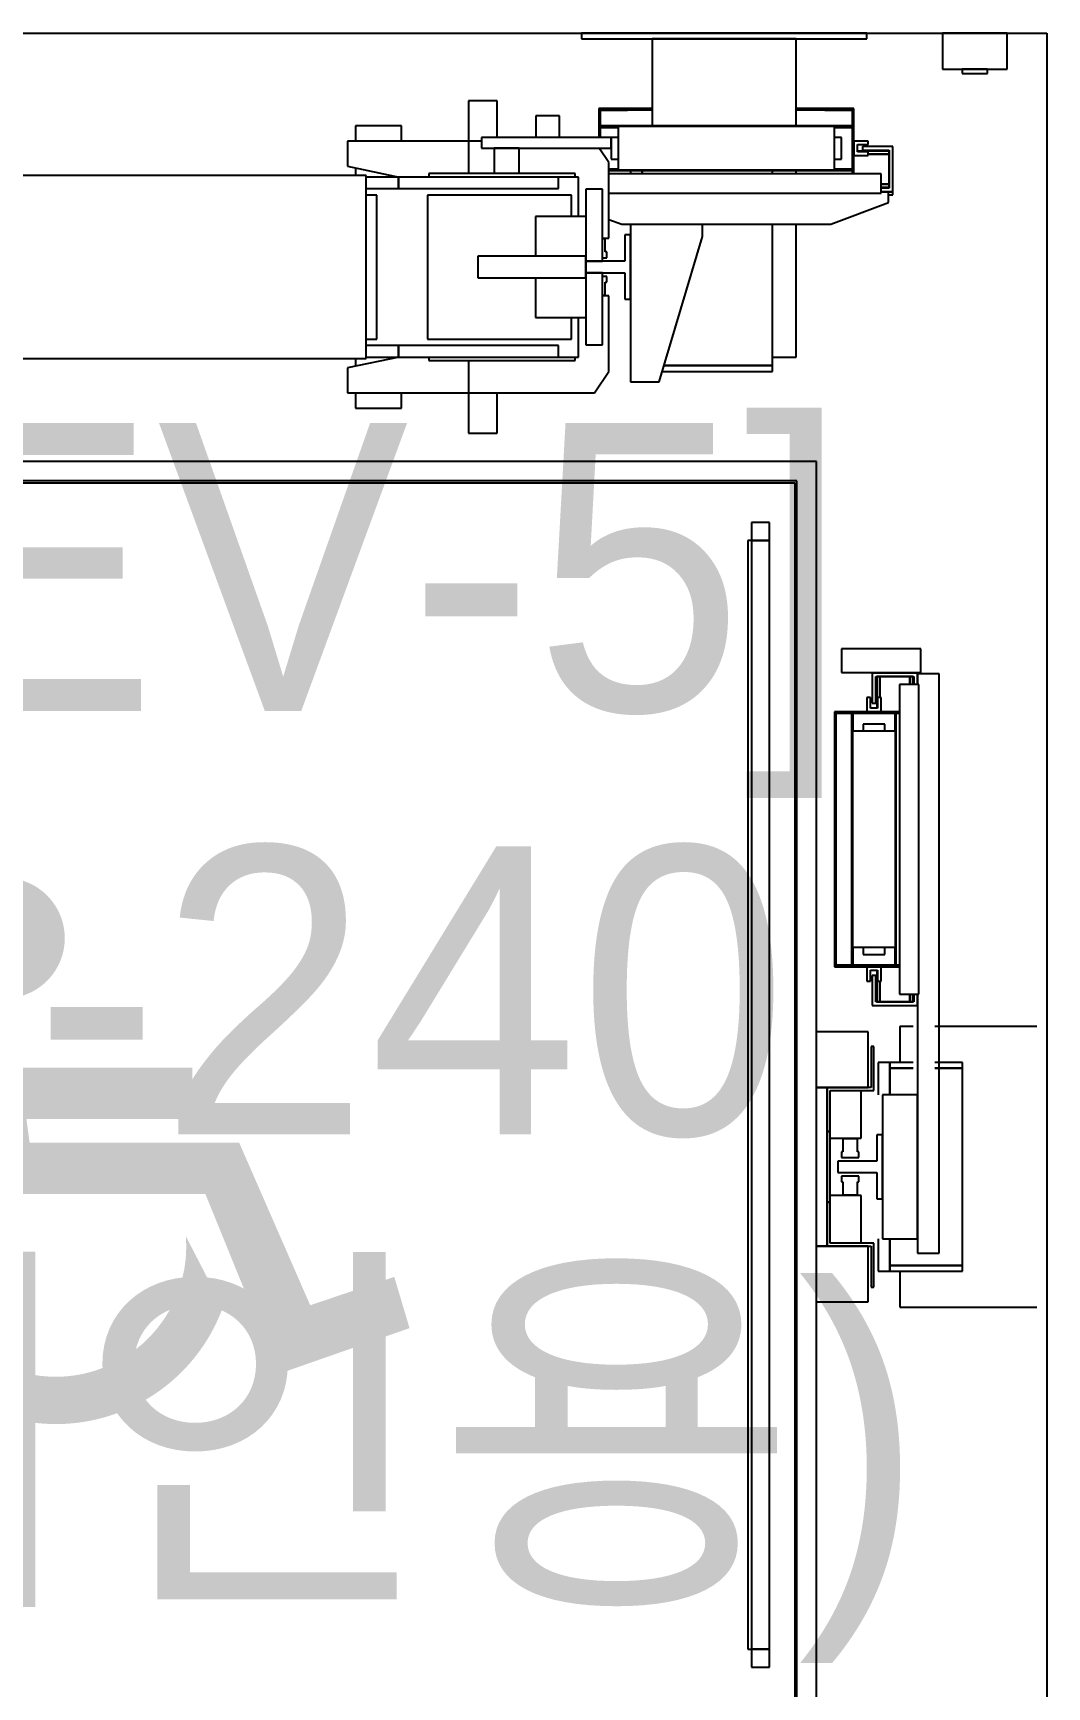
# Model space of a CAD drawing. Header units: millimetres. Extents: x 10479 to 135323, y 879012 to 965592.
# Drawn here: x 58274 to 59682, y 927004 to 929302 of the extents above; entities that cross this region are included whole.
import ezdxf
from ezdxf.enums import TextEntityAlignment as Align

# ---------------------------------------------------------------- set-up
doc = ezdxf.new("R2010")
doc.units = ezdxf.units.MM
doc.layers.add('$CHAR', color=3, linetype='Continuous')
doc.styles.add('돋움', font='')
doc.styles.get('돋움').set_extended_font_data('Dotum')

# ---------------------------------------------------------------- blocks, each defined once
blk = doc.blocks.new('14F')
h = blk.add_hatch(color=8)
edge = h.paths.add_edge_path()
edge.add_line((-141847.3077666683, 754866.0960256415), (-141789.54904321, 754529.1386317206))
edge.add_line((-141789.5490432119, 754529.1386317206), (-141486.4354916194, 754529.1386317206))
edge.add_line((-141486.4354916194, 754529.1386317206), (-141384.8923756459, 754279.284166811))
edge.add_line((-141384.8923756441, 754279.2841668106), (-141203.0241665447, 754342.8834469751))
edge.add_line((-141203.0241665447, 754342.8834469751), (-141224.2421893941, 754414.0541700013))
edge.add_line((-141224.2421893941, 754414.0541700018), (-141340.9409243406, 754374.6831920417))
edge.add_line((-141340.9409243388, 754374.6831920412), (-141439.4528383741, 754600.3093547458))
edge.add_line((-141439.4528383741, 754600.3093547462), (-141730.4417775737, 754600.3093547462))
edge.add_line((-141730.4417775737, 754600.3093547462), (-141734.9885804818, 754633.6232834011))
edge.add_line((-141734.9885804818, 754633.6232834007), (-141504.622117169, 754633.6232834007))
edge.add_line((-141504.622117169, 754633.6232834007), (-141504.622117169, 754704.7940064268))
edge.add_line((-141504.622117169, 754704.7940064273), (-141745.5975919047, 754704.7940064273))
edge.add_line((-141745.5975919047, 754704.7940064273), (-141757.8086372854, 754801.1300811796))
edge.add_arc((-141765.5270218176, 754884.6283724611), 83.85426707611802, 275.2812781088442, 552.7681625758604)
edge = h.paths.add_edge_path()
edge.add_arc((-141694.068135753, 754456.4536201223), 181.099100873904, 133.6886060518298, 364.4076681723134)
edge.add_line((-141513.5046398861, 754470.3715329492), (-141462.3733641186, 754371.2408082434))
edge.add_arc((-141694.068135753, 754456.4536201213), 246.8677591568735, 125.61814148069601, 339.80746357365337, ccw=False)
edge.add_line((-141837.8390780797, 754657.1364710429), (-141819.1602800039, 754587.4071988594))
at = {"color": 8}
for p, q in [((-148418.1224301129, 756141.9480179115), (-140318.122430112, 756141.9480179264)), ((-140568.2255978582, 756141.9480178994), (-140964.2255978582, 756141.9480178994)), ((-140964.2255978582, 756141.9480178994), (-140964.2255978582, 756133.9480178994)), ((-140964.2255978582, 756133.9480178994), (-140568.2255978582, 756133.9480178994)), ((-140666.2255978582, 756133.9480178994), (-140866.2255978582, 756133.9480178994)), ((-140866.2255978582, 756133.9480178994), (-140866.2255978582, 756012.9480178994)), ((-140666.2255978582, 756012.9480178994), (-140666.2255978582, 756133.9480178994)), ((-140568.2255978582, 756133.9480178994), (-140568.2255978582, 756141.9480178994)), ((-140463.2255978582, 756141.9480178994), (-140463.2255978582, 756091.9480178994)), ((-140373.2255978582, 756141.9480178994), (-140463.2255978582, 756141.9480178994)), ((-140373.2255978582, 756091.9480178994), (-140373.2255978582, 756141.9480178994)), ((-140318.122430112, 756141.9480179264), (-140318.1224301083, 753491.9480178817)), ((-140463.2255978582, 756091.9480178994), (-140373.2255978582, 756091.9480178994)), ((-140435.7255978582, 756091.9480178994), (-140435.7255978582, 756085.9480178994)), ((-140400.7255978582, 756091.9480178994), (-140435.7255978582, 756091.9480178994)), ((-140435.7255978582, 756085.9480178994), (-140400.7255978582, 756085.9480178994)), ((-140400.7255978582, 756085.9480178994), (-140400.7255978582, 756091.9480178994)), ((-141121.2255978582, 756047.9480178994), (-141121.2255978582, 755991.9480178994)), ((-141081.2255978582, 756047.9480178994), (-141121.2255978582, 756047.9480178994)), ((-141081.2255978582, 755996.9480178994), (-141081.2255978582, 756047.9480178994)), ((-140994.7255978582, 756026.9480178994), (-141027.7255978582, 756026.9480178994)), ((-141027.7255978582, 756026.9480178994), (-141027.7255978582, 755996.9480178994)), ((-140994.7255978582, 755996.9480178994), (-140994.7255978582, 756026.9480178994)), ((-140900.2255978582, 756036.9480178994), (-140940.2255978582, 756036.9480178994)), ((-140940.2255978582, 756036.9480178994), (-140940.2255978582, 755996.9480178994)), ((-140938.2255978582, 756034.9480178994), (-140900.2255978582, 756034.9480178994)), ((-140938.2255978582, 755996.9480178994), (-140938.2255978582, 756034.9480178994)), ((-140866.2255978582, 756034.9480178994), (-140938.2255978582, 756034.9480178994)), ((-140938.2255978582, 756034.9480178994), (-140938.2255978582, 756012.9480178994)), ((-140900.2255978582, 756034.9480178994), (-140900.2255978582, 756036.9480178994)), ((-140866.2255978582, 756036.9480178994), (-140900.2255978582, 756036.9480178994)), ((-140900.2255978582, 756036.9480178994), (-140900.2255978582, 756034.9480178994)), ((-140626.2255978582, 756036.9480178994), (-140666.2255978582, 756036.9480178994)), ((-140588.2255978582, 756034.9480178994), (-140666.2255978582, 756034.9480178994)), ((-140586.2255978582, 756036.9480178994), (-140626.2255978582, 756036.9480178994)), ((-140626.2255978582, 756036.9480178994), (-140626.2255978582, 756034.9480178994)), ((-140626.2255978582, 756034.9480178994), (-140626.2255978582, 756036.9480178994)), ((-140626.2255978582, 756034.9480178994), (-140588.2255978582, 756034.9480178994)), ((-140588.2255978582, 756034.9480178994), (-140588.2255978582, 755946.4480178994)), ((-140588.2255978582, 756012.9480178994), (-140588.2255978582, 756034.9480178994)), ((-140586.2255978582, 755946.4480178994), (-140586.2255978582, 756036.9480178994)), ((-141275.7897428989, 756012.9480178994), (-141278.2255978582, 756012.9480178994)), ((-141278.2255978582, 756012.9480178994), (-141278.2255978582, 755991.9480178994)), ((-141268.8530148563, 756012.9480178994), (-141275.7897428989, 756012.9480178994)), ((-141258.471467694, 756012.9480178994), (-141268.8530148563, 756012.9480178994)), ((-141246.2255978582, 756012.9480178994), (-141258.471467694, 756012.9480178994)), ((-141233.9797280233, 756012.9480178994), (-141246.2255978582, 756012.9480178994)), ((-141223.598180861, 756012.9480178994), (-141233.9797280233, 756012.9480178994)), ((-141216.6614528184, 756012.9480178994), (-141223.598180861, 756012.9480178994)), ((-141214.2255978582, 756012.9480178994), (-141216.6614528184, 756012.9480178994)), ((-141214.2255978582, 755991.9480178994), (-141214.2255978582, 756012.9480178994)), ((-140923.2255978582, 755996.9480178994), (-141103.2255978582, 755996.9480178994)), ((-141103.2255978582, 755996.9480178994), (-141103.2255978582, 755981.9480178994)), ((-140938.2255978582, 756012.9480178994), (-140938.2255978582, 756010.9480178994)), ((-140588.2255978582, 756012.9480178994), (-140938.2255978582, 756012.9480178994)), ((-140938.2255978582, 756010.9480178994), (-140913.2255978582, 756010.9480178994)), ((-140938.2255978582, 756010.9480178994), (-140938.2255978582, 755996.9480178994)), ((-140923.2255978582, 755981.9480178994), (-140923.2255978582, 755996.9480178994)), ((-140913.2255978582, 755996.9480178994), (-140923.2255978582, 755996.9480178994)), ((-140923.2255978582, 755996.9480178994), (-140923.2255978582, 755966.9480178994)), ((-140913.2255978582, 756011.9480178994), (-140913.2255978582, 755951.9480178994)), ((-140613.2255978582, 756011.9480178994), (-140913.2255978582, 756011.9480178994)), ((-140613.2255978582, 755951.9480178994), (-140613.2255978582, 756011.9480178994)), ((-140613.2255978582, 756010.9480178994), (-140588.2255978582, 756010.9480178994)), ((-140603.2255978582, 755996.9480178994), (-140613.2255978582, 755996.9480178994)), ((-140603.2255978582, 755966.9480178994), (-140603.2255978582, 755996.9480178994)), ((-140588.2255978582, 756010.9480178994), (-140588.2255978582, 756012.9480178994)), ((-140588.2255978582, 755952.9480178994), (-140588.2255978582, 756010.9480178994)), ((-141121.2255978582, 755991.9480178994), (-141289.2255978582, 755991.9480178994)), ((-141289.2255978582, 755991.9480178994), (-141289.2255978582, 755956.9480178994)), ((-141121.2255978582, 755991.9480178994), (-141121.2255978582, 755946.9480178994)), ((-141103.2255978582, 755991.9480178994), (-141121.2255978582, 755991.9480178994)), ((-141103.2255978582, 755981.9480178994), (-140923.2255978582, 755981.9480178994)), ((-141084.3934896772, 755981.9480178994), (-141085.7255978582, 755981.9480178994)), ((-141085.7255978582, 755981.9480178994), (-141085.7255978582, 755946.9480178994)), ((-141080.5999665295, 755981.9480178994), (-141084.3934896772, 755981.9480178994)), ((-141074.9225579246, 755981.9480178994), (-141080.5999665295, 755981.9480178994)), ((-141068.2255978582, 755981.9480178994), (-141074.9225579246, 755981.9480178994)), ((-141061.5286377918, 755981.9480178994), (-141068.2255978582, 755981.9480178994)), ((-141055.8512291878, 755981.9480178994), (-141061.5286377918, 755981.9480178994)), ((-141052.0577060392, 755981.9480178994), (-141055.8512291878, 755981.9480178994)), ((-141050.7255978582, 755981.9480178994), (-141052.0577060392, 755981.9480178994)), ((-141050.7255978582, 755946.9480178994), (-141050.7255978582, 755981.9480178994)), ((-140926.2255978582, 755961.9480178994), (-140939.5589311922, 755981.9480178994)), ((-140938.2255978582, 755979.9480178994), (-140938.2255978582, 755981.9480178994)), ((-140938.2255978582, 755981.9480178994), (-140938.2255978582, 755979.9480178994)), ((-140586.2255978582, 755991.9480178994), (-140586.2255978582, 755971.9480178994)), ((-140566.2255978582, 755991.9480178994), (-140586.2255978582, 755991.9480178994)), ((-140586.2255978582, 755971.9480178994), (-140566.2255978582, 755971.9480178994)), ((-140581.2255978582, 755976.9480178994), (-140581.2255978582, 755986.9480178994)), ((-140581.2255978582, 755986.9480178994), (-140566.2255978582, 755986.9480178994)), ((-140537.2255978582, 755977.9480178994), (-140581.2255978582, 755977.9480178994)), ((-140566.2255978582, 755976.9480178994), (-140581.2255978582, 755976.9480178994)), ((-140532.2255978582, 755984.4480178994), (-140574.2255978582, 755984.4480178994)), ((-140574.2255978582, 755984.4480178994), (-140574.2255978582, 755979.4480178994)), ((-140574.2255978582, 755979.4480178994), (-140537.2255978582, 755979.4480178994)), ((-140566.2255978582, 755986.9480178994), (-140566.2255978582, 755991.9480178994)), ((-140566.2255978582, 755971.9480178994), (-140566.2255978582, 755976.9480178994)), ((-140566.2255978582, 755973.9480178994), (-140537.2255978582, 755973.9480178994)), ((-140537.2255978582, 755973.9480178994), (-140566.2255978582, 755973.9480178994)), ((-140537.2255978582, 755979.4480178994), (-140537.2255978582, 755926.4480178994)), ((-140537.2255978582, 755973.9480178994), (-140537.2255978582, 755977.9480178994)), ((-140537.2255978582, 755931.9480178994), (-140537.2255978582, 755973.9480178994)), ((-140532.2255978582, 755921.4480178994), (-140532.2255978582, 755984.4480178994)), ((-141289.2255978582, 755956.9480178994), (-141217.2255978582, 755941.9480178994)), ((-141278.2255978582, 755954.6563512324), (-141278.2255978582, 755943.9480178994)), ((-141176.2255978582, 755946.9480178994), (-141176.2255978582, 755941.9480178994)), ((-140973.2255978582, 755946.9480178994), (-141176.2255978582, 755946.9480178994)), ((-140973.2255978582, 755941.9480178994), (-140973.2255978582, 755946.9480178994)), ((-140926.2255978582, 755856.9480178994), (-140926.2255978582, 755961.9480178994)), ((-140913.2255978582, 755952.9480178994), (-140926.2255978582, 755952.9480178994)), ((-140926.2255978582, 755950.9480178994), (-140588.2255978582, 755950.9480178994)), ((-140548.2255978582, 755946.4480178994), (-140926.2255978582, 755946.4480178994)), ((-140923.2255978582, 755966.9480178994), (-140913.2255978582, 755966.9480178994)), ((-140913.2255978582, 755951.9480178994), (-140613.2255978582, 755951.9480178994)), ((-140896.2255978582, 755950.9480178994), (-140896.2255978582, 755946.4480178994)), ((-140880.2255978582, 755950.9480178994), (-140880.2255978582, 755946.4480178994)), ((-140880.2255978582, 755946.4480178994), (-140880.2255978582, 755950.9480178994)), ((-140699.2255978582, 755946.4480178994), (-140699.2255978582, 755950.9480178994)), ((-140666.2255978582, 755946.4480178994), (-140666.2255978582, 755950.9480178994)), ((-140613.2255978582, 755966.9480178994), (-140603.2255978582, 755966.9480178994)), ((-140588.2255978582, 755952.9480178994), (-140613.2255978582, 755952.9480178994)), ((-140588.2255978582, 755950.9480178994), (-140588.2255978582, 755952.9480178994)), ((-140588.2255978582, 755946.4480178994), (-140588.2255978582, 755950.9480178994)), ((-140548.2255978582, 755919.4480178994), (-140548.2255978582, 755946.4480178994)), ((-141263.2255978582, 755943.9480178994), (-141873.2255978582, 755943.9480178994)), ((-141263.2255978582, 755689.9480178994), (-141263.2255978582, 755943.9480178994)), ((-141218.2255978582, 755941.9480178994), (-141263.2255978582, 755941.9480178994)), ((-141263.2255978582, 755925.9480178994), (-141218.2255978582, 755925.9480178994)), ((-141218.2255978582, 755941.9480178994), (-141218.2255978582, 755925.9480178994)), ((-140996.2255978582, 755941.9480178994), (-141218.2255978582, 755941.9480178994)), ((-141218.2255978582, 755925.9480178994), (-141218.2255978582, 755941.9480178994)), ((-141218.2255978582, 755925.9480178994), (-140996.2255978582, 755925.9480178994)), ((-140968.2255978582, 755941.9480178994), (-140996.2255978582, 755941.9480178994)), ((-140996.2255978582, 755925.9480178994), (-140996.2255978582, 755941.9480178994)), ((-140968.2255978582, 755886.9480178994), (-140968.2255978582, 755941.9480178994)), ((-140958.2255978582, 755924.8880178998), (-140958.2255978582, 755921.0819945247)), ((-140935.2255978582, 755924.8880178998), (-140958.2255978582, 755924.8880178998)), ((-140935.2255978582, 755921.0819945247), (-140935.2255978582, 755924.8880178998)), ((-140548.2255978582, 755931.9480178994), (-140537.2255978582, 755931.9480178994)), ((-140537.2255978582, 755931.9480178994), (-140548.2255978582, 755931.9480178994)), ((-140548.2255978582, 755927.9480178994), (-140537.2255978582, 755927.9480178994)), ((-140537.2255978582, 755926.4480178994), (-140548.2255978582, 755926.4480178994)), ((-140537.2255978582, 755927.9480178994), (-140537.2255978582, 755931.9480178994)), ((-141248.2255978582, 755916.9480178994), (-141263.2255978582, 755916.9480178994)), ((-141248.2255978582, 755716.9480178994), (-141248.2255978582, 755916.9480178994)), ((-141178.2255978582, 755916.9480178994), (-141178.2255978582, 755716.9480178994)), ((-140978.2255978582, 755916.9480178994), (-141178.2255978582, 755916.9480178994)), ((-140978.2255978582, 755886.9480178994), (-140978.2255978582, 755916.9480178994)), ((-140958.2255978582, 755921.0819945247), (-140958.2255978582, 755910.2433569585)), ((-140958.2255978582, 755910.2433569585), (-140958.2255978582, 755894.022189518)), ((-140935.2255978582, 755910.2433569585), (-140935.2255978582, 755921.0819945247)), ((-140935.2255978582, 755894.022189518), (-140935.2255978582, 755910.2433569585)), ((-140926.2255978582, 755919.4480178994), (-140548.2255978582, 755919.4480178994)), ((-140618.2255978582, 755876.4480178994), (-140538.2255978582, 755906.4480178994)), ((-140548.2255978582, 755921.4480178994), (-140532.2255978582, 755921.4480178994)), ((-140538.2255978582, 755921.4480178994), (-140548.2255978582, 755921.4480178994)), ((-140532.2255978582, 755921.4480178994), (-140538.2255978582, 755921.4480178994)), ((-140538.2255978582, 755906.4480178994), (-140538.2255978582, 755921.4480178994)), ((-140538.2255978582, 755917.4480178994), (-140532.2255978582, 755917.4480178994)), ((-140532.2255978582, 755917.4480178994), (-140532.2255978582, 755921.4480178994)), ((-140958.2255978582, 755886.9480178994), (-141028.2255978582, 755886.9480178994)), ((-141028.2255978582, 755886.9480178994), (-141028.2255978582, 755831.9480178994)), ((-140958.2255978582, 755894.022189518), (-140958.2255978582, 755874.8880178998)), ((-140935.2255978582, 755874.8880178998), (-140935.2255978582, 755894.022189518)), ((-140926.2255978582, 755883.1980178994), (-140908.2255978582, 755876.4480178994)), ((-140958.2255978582, 755874.8880178998), (-140958.2255978582, 755855.7538462807)), ((-140958.2255978582, 755855.7538462807), (-140958.2255978582, 755839.5326788402)), ((-140935.2255978582, 755855.7538462807), (-140935.2255978582, 755874.8880178998)), ((-140935.2255978582, 755856.9480178994), (-140926.2255978582, 755856.9480178994)), ((-140931.2255978582, 755855.9480178994), (-140935.2255978582, 755855.9480178994)), ((-140935.2255978582, 755839.5326788402), (-140935.2255978582, 755855.7538462807)), ((-140931.2255978582, 755837.9480178994), (-140931.2255978582, 755855.9480178994)), ((-140908.2255978582, 755876.4480178994), (-140618.2255978582, 755876.4480178994)), ((-140896.2255978582, 755861.4480178994), (-140904.1255978586, 755861.4480178994)), ((-140904.1255978586, 755861.4480178994), (-140904.1255978586, 755824.8880178998)), ((-140896.2255978582, 755876.4480178994), (-140896.2255978582, 755657.4480178994)), ((-140896.2255978582, 755772.4480178994), (-140896.2255978582, 755861.4480178994)), ((-140856.2255978582, 755657.4480178994), (-140796.2255978582, 755859.4480178994)), ((-140796.2255978582, 755859.4480178994), (-140796.2255978582, 755876.4480178994)), ((-140699.2255978582, 755679.9480178994), (-140699.2255978582, 755876.4480178994)), ((-140666.2255978582, 755691.9480178994), (-140666.2255978582, 755876.4480178994)), ((-141102.5165627969, 755831.9480178994), (-141108.2255978582, 755831.9480178994)), ((-141108.2255978582, 755831.9480178994), (-141108.2255978582, 755801.9480178994)), ((-141086.2586064476, 755831.9480178994), (-141102.5165627969, 755831.9480178994)), ((-141061.9268552864, 755831.9480178994), (-141086.2586064476, 755831.9480178994)), ((-141033.2255978582, 755831.9480178994), (-141061.9268552864, 755831.9480178994)), ((-141004.524340431, 755831.9480178994), (-141033.2255978582, 755831.9480178994)), ((-140980.1925892697, 755831.9480178994), (-141004.524340431, 755831.9480178994)), ((-140963.9346329204, 755831.9480178994), (-140980.1925892697, 755831.9480178994)), ((-140958.2255978582, 755831.9480178994), (-140963.9346329204, 755831.9480178994)), ((-140958.2255978582, 755839.5326788402), (-140958.2255978582, 755828.694041274)), ((-140958.2255978582, 755801.9480178994), (-140958.2255978582, 755831.9480178994)), ((-140935.2255978582, 755828.694041274), (-140935.2255978582, 755839.5326788402)), ((-140929.2255978582, 755837.9480178994), (-140931.2255978582, 755837.9480178994)), ((-140929.2255978582, 755829.9480178994), (-140929.2255978582, 755837.9480178994)), ((-140958.2255978582, 755828.694041274), (-140958.2255978582, 755824.8880178998)), ((-140904.1255978586, 755824.8880178998), (-140958.2255978582, 755824.8880178998)), ((-140958.2255978582, 755824.8880178998), (-140958.2255978582, 755809.008017899)), ((-140958.2255978582, 755824.8880178998), (-140935.2255978582, 755824.8880178998)), ((-140958.2255978582, 755809.008017899), (-140904.1255978586, 755809.008017899)), ((-140935.2255978582, 755809.008017899), (-140958.2255978582, 755809.008017899)), ((-140958.2255978582, 755809.008017899), (-140958.2255978582, 755805.2019945248)), ((-140935.2255978582, 755829.9480178994), (-140929.2255978582, 755829.9480178994)), ((-140935.2255978582, 755824.8880178998), (-140935.2255978582, 755828.694041274)), ((-140935.2255978582, 755805.2019945248), (-140935.2255978582, 755809.008017899)), ((-140904.1255978586, 755809.008017899), (-140904.1255978586, 755772.4480178994)), ((-141108.2255978582, 755801.9480178994), (-141102.5165627969, 755801.9480178994)), ((-141102.5165627969, 755801.9480178994), (-141086.2586064476, 755801.9480178994)), ((-141086.2586064476, 755801.9480178994), (-141061.9268552864, 755801.9480178994)), ((-141061.9268552864, 755801.9480178994), (-141033.2255978582, 755801.9480178994)), ((-141033.2255978582, 755801.9480178994), (-141004.524340431, 755801.9480178994)), ((-141028.2255978582, 755801.9480178994), (-141028.2255978582, 755746.9480178994)), ((-141004.524340431, 755801.9480178994), (-140980.1925892697, 755801.9480178994)), ((-140980.1925892697, 755801.9480178994), (-140963.9346329204, 755801.9480178994)), ((-140963.9346329204, 755801.9480178994), (-140958.2255978582, 755801.9480178994)), ((-140958.2255978582, 755805.2019945248), (-140958.2255978582, 755794.3633569586)), ((-140958.2255978582, 755794.3633569586), (-140958.2255978582, 755778.1421895181)), ((-140935.2255978582, 755794.3633569586), (-140935.2255978582, 755805.2019945248)), ((-140929.2255978582, 755803.9480178994), (-140935.2255978582, 755803.9480178994)), ((-140935.2255978582, 755778.1421895181), (-140935.2255978582, 755794.3633569586)), ((-140931.2255978582, 755777.9480178994), (-140931.2255978582, 755795.9480178994)), ((-140931.2255978582, 755795.9480178994), (-140929.2255978582, 755795.9480178994)), ((-140929.2255978582, 755795.9480178994), (-140929.2255978582, 755803.9480178994)), ((-140958.2255978582, 755778.1421895181), (-140958.2255978582, 755759.008017899)), ((-140935.2255978582, 755759.008017899), (-140935.2255978582, 755778.1421895181)), ((-140935.2255978582, 755777.9480178994), (-140931.2255978582, 755777.9480178994)), ((-140926.2255978582, 755776.9480178994), (-140935.2255978582, 755776.9480178994)), ((-140926.2255978582, 755671.9480178994), (-140926.2255978582, 755776.9480178994)), ((-140904.1255978586, 755772.4480178994), (-140896.2255978582, 755772.4480178994)), ((-141028.2255978582, 755746.9480178994), (-140958.2255978582, 755746.9480178994)), ((-140978.2255978582, 755716.9480178994), (-140978.2255978582, 755746.9480178994)), ((-140968.2255978582, 755691.9480178994), (-140968.2255978582, 755746.9480178994)), ((-140958.2255978582, 755759.008017899), (-140958.2255978582, 755739.8738462809)), ((-140958.2255978582, 755739.8738462809), (-140958.2255978582, 755723.6526788403)), ((-140935.2255978582, 755739.8738462809), (-140935.2255978582, 755759.008017899)), ((-140935.2255978582, 755723.6526788403), (-140935.2255978582, 755739.8738462809)), ((-141263.2255978582, 755716.9480178994), (-141248.2255978582, 755716.9480178994)), ((-141178.2255978582, 755716.9480178994), (-140978.2255978582, 755716.9480178994)), ((-140958.2255978582, 755723.6526788403), (-140958.2255978582, 755712.8140412741)), ((-140935.2255978582, 755712.8140412741), (-140935.2255978582, 755723.6526788403)), ((-141218.2255978582, 755707.9480178994), (-141263.2255978582, 755707.9480178994)), ((-141218.2255978582, 755707.9480178994), (-141218.2255978582, 755691.9480178994)), ((-140996.2255978582, 755707.9480178994), (-141218.2255978582, 755707.9480178994)), ((-141218.2255978582, 755691.9480178994), (-141218.2255978582, 755707.9480178994)), ((-140996.2255978582, 755691.9480178994), (-140996.2255978582, 755707.9480178994)), ((-140958.2255978582, 755712.8140412741), (-140958.2255978582, 755709.008017899)), ((-140958.2255978582, 755709.008017899), (-140935.2255978582, 755709.008017899)), ((-140935.2255978582, 755709.008017899), (-140935.2255978582, 755712.8140412741)), ((-141873.2255978582, 755689.9480178994), (-141263.2255978582, 755689.9480178994)), ((-141217.2255978582, 755691.9480178994), (-141289.2255978582, 755676.9480178994)), ((-141289.2255978582, 755676.9480178994), (-141289.2255978582, 755641.9480178994)), ((-141278.2255978582, 755689.9480178994), (-141278.2255978582, 755679.2396845664)), ((-141263.2255978582, 755691.9480178994), (-141218.2255978582, 755691.9480178994)), ((-141218.2255978582, 755691.9480178994), (-140996.2255978582, 755691.9480178994)), ((-141176.2255978582, 755691.9480178994), (-141176.2255978582, 755686.9480178994)), ((-141176.2255978582, 755686.9480178994), (-140973.2255978582, 755686.9480178994)), ((-141121.2255978582, 755686.9480178994), (-141121.2255978582, 755641.9480178994)), ((-140996.2255978582, 755691.9480178994), (-140968.2255978582, 755691.9480178994)), ((-140973.2255978582, 755686.9480178994), (-140973.2255978582, 755691.9480178994)), ((-140946.2255978582, 755641.9480178994), (-140926.2255978582, 755671.9480178994)), ((-140851.9186671653, 755671.9480178994), (-140699.2255978582, 755671.9480178994)), ((-140699.2255978582, 755679.9480178994), (-140849.5424295419, 755679.9480178994)), ((-140849.5424295419, 755679.9480178994), (-140699.2255978582, 755679.9480178994)), ((-140699.2255978582, 755691.9480178994), (-140666.2255978582, 755691.9480178994)), ((-140699.2255978582, 755671.9480178994), (-140699.2255978582, 755679.9480178994)), ((-140896.2255978582, 755657.4480178994), (-140856.2255978582, 755657.4480178994)), ((-141289.2255978582, 755641.9480178994), (-141121.2255978582, 755641.9480178994)), ((-141278.2255978582, 755641.9480178994), (-141278.2255978582, 755620.9480178994)), ((-141214.2255978582, 755620.9480178994), (-141214.2255978582, 755641.9480178994)), ((-141121.2255978582, 755641.9480178994), (-141121.2255978582, 755585.9480178994)), ((-141121.2255978582, 755641.9480178994), (-140946.2255978582, 755641.9480178994)), ((-141081.2255978582, 755585.9480178994), (-141081.2255978582, 755641.9480178994)), ((-141278.2255978582, 755620.9480178994), (-141275.7897428989, 755620.9480178994)), ((-141275.7897428989, 755620.9480178994), (-141268.8530148563, 755620.9480178994)), ((-141268.8530148563, 755620.9480178994), (-141258.471467694, 755620.9480178994)), ((-141258.471467694, 755620.9480178994), (-141246.2255978582, 755620.9480178994)), ((-141246.2255978582, 755620.9480178994), (-141233.9797280233, 755620.9480178994)), ((-141233.9797280233, 755620.9480178994), (-141223.598180861, 755620.9480178994)), ((-141223.598180861, 755620.9480178994), (-141216.6614528184, 755620.9480178994)), ((-141216.6614528184, 755620.9480178994), (-141214.2255978582, 755620.9480178994)), ((-141121.2255978582, 755585.9480178994), (-141081.2255978582, 755585.9480178994)), ((-140638.2255978582, 755546.9480178994), (-142498.2255978582, 755546.9480178994)), ((-140638.2255978582, 753693.9480178994), (-140638.2255978582, 755546.9480178994)), ((-140665.2255978582, 755519.9480178994), (-142471.2255978582, 755519.9480178994)), ((-142468.2255978582, 755516.9480178994), (-140668.2255978582, 755516.9480178994)), ((-140668.2255978582, 755516.9480178994), (-140668.2255978582, 753816.9480178994)), ((-140665.2255978582, 753813.9480178994), (-140665.2255978582, 755519.9480178994)), ((-140703.2255978582, 755461.9480178994), (-140728.2255978582, 755461.9480178994)), ((-140728.2255978582, 755461.9480178994), (-140728.2255978582, 755436.9480178994)), ((-140703.2255978582, 755436.9480178994), (-140703.2255978582, 755461.9480178994)), ((-140728.2255978582, 755436.9480178994), (-140733.2255978582, 755436.9480178994)), ((-140733.2255978582, 755436.9480178994), (-140733.2255978582, 753896.9480178994)), ((-140728.2255978582, 755436.9480178994), (-140703.2255978582, 755436.9480178994)), ((-140703.2255978582, 755436.9480178994), (-140728.2255978582, 755436.9480178994)), ((-140728.2255978582, 755436.9480178994), (-140728.2255978582, 753896.9480178994)), ((-140703.2255978582, 753896.9480178994), (-140703.2255978582, 755436.9480178994)), ((-140493.2255978582, 755286.4480178994), (-140603.2255978582, 755286.4480178994)), ((-140603.2255978582, 755286.4480178994), (-140603.2255978582, 755253.4480178994)), ((-140493.2255978582, 755253.4480178994), (-140493.2255978582, 755286.4480178994)), ((-140603.2255978582, 755253.4480178994), (-140493.2255978582, 755253.4480178994)), ((-140497.7255978582, 755252.9480178994), (-140560.7255978582, 755252.9480178994)), ((-140560.7255978582, 755252.9480178994), (-140560.7255978582, 755210.9480178994)), ((-140555.7255978582, 755247.9480178994), (-140502.7255978582, 755247.9480178994)), ((-140555.7255978582, 755210.9480178994), (-140555.7255978582, 755247.9480178994)), ((-140550.2255978582, 755247.9480178994), (-140554.2255978582, 755247.9480178994)), ((-140554.2255978582, 755247.9480178994), (-140554.2255978582, 755203.9480178994)), ((-140550.2255978582, 755218.9480178994), (-140550.2255978582, 755247.9480178994)), ((-140508.2255978582, 755247.9480178994), (-140550.2255978582, 755247.9480178994)), ((-140550.2255978582, 755247.9480178994), (-140550.2255978582, 755218.9480178994)), ((-140495.7255978582, 755236.9480178994), (-140522.7255978582, 755236.9480178994)), ((-140522.7255978582, 755236.9480178994), (-140522.7255978582, 754806.9480178994)), ((-140508.2255978582, 755236.9480178994), (-140508.2255978582, 755247.9480178994)), ((-140504.2255978582, 755247.9480178994), (-140508.2255978582, 755247.9480178994)), ((-140508.2255978582, 755247.9480178994), (-140508.2255978582, 755236.9480178994)), ((-140504.2255978582, 755236.9480178994), (-140504.2255978582, 755247.9480178994)), ((-140502.7255978582, 755247.9480178994), (-140502.7255978582, 755236.9480178994)), ((-140497.7255978582, 755236.9480178994), (-140497.7255978582, 755252.9480178994)), ((-140467.7255978582, 755251.9480178994), (-140497.7255978582, 755251.9480178994)), ((-140497.7255978582, 755251.9480178994), (-140497.7255978582, 755236.9480178994)), ((-140495.7255978582, 754806.9480178994), (-140495.7255978582, 755236.9480178994)), ((-140467.7255978582, 754446.9480178994), (-140467.7255978582, 755251.9480178994)), ((-140563.2255978582, 755218.9480178994), (-140568.2255978582, 755218.9480178994)), ((-140568.2255978582, 755218.9480178994), (-140568.2255978582, 755198.9480178994)), ((-140563.2255978582, 755203.9480178994), (-140563.2255978582, 755218.9480178994)), ((-140548.2255978582, 755218.9480178994), (-140553.2255978582, 755218.9480178994)), ((-140553.2255978582, 755218.9480178994), (-140553.2255978582, 755203.9480178994)), ((-140548.2255978582, 755198.9480178994), (-140548.2255978582, 755218.9480178994)), ((-140522.7255978582, 755198.9480178994), (-140613.2255978582, 755198.9480178994)), ((-140613.2255978582, 755198.9480178994), (-140613.2255978582, 755158.9480178994)), ((-140611.2255978582, 755196.9480178994), (-140522.7255978582, 755196.9480178994)), ((-140611.2255978582, 755158.9480178994), (-140611.2255978582, 755196.9480178994)), ((-140589.2255978582, 755196.9480178994), (-140611.2255978582, 755196.9480178994)), ((-140611.2255978582, 755196.9480178994), (-140611.2255978582, 754846.9480178994)), ((-140587.2255978582, 755196.9480178994), (-140589.2255978582, 755196.9480178994)), ((-140589.2255978582, 755196.9480178994), (-140589.2255978582, 754846.9480178994)), ((-140587.2255978582, 755171.9480178994), (-140587.2255978582, 755196.9480178994)), ((-140529.2255978582, 755196.9480178994), (-140587.2255978582, 755196.9480178994)), ((-140568.2255978582, 755198.9480178994), (-140548.2255978582, 755198.9480178994)), ((-140553.2255978582, 755203.9480178994), (-140563.2255978582, 755203.9480178994)), ((-140560.7255978582, 755210.9480178994), (-140555.7255978582, 755210.9480178994)), ((-140527.2255978582, 755196.9480178994), (-140529.2255978582, 755196.9480178994)), ((-140529.2255978582, 755196.9480178994), (-140529.2255978582, 755171.9480178994)), ((-140527.2255978582, 754846.9480178994), (-140527.2255978582, 755196.9480178994)), ((-140522.7255978582, 755196.9480178994), (-140527.2255978582, 755196.9480178994)), ((-140528.2255978582, 755171.9480178994), (-140588.2255978582, 755171.9480178994)), ((-140588.2255978582, 755171.9480178994), (-140588.2255978582, 754871.9480178994)), ((-140543.2255978582, 755181.9480178994), (-140573.2255978582, 755181.9480178994)), ((-140573.2255978582, 755181.9480178994), (-140573.2255978582, 755171.9480178994)), ((-140543.2255978582, 755171.9480178994), (-140543.2255978582, 755181.9480178994)), ((-140528.2255978582, 754871.9480178994), (-140528.2255978582, 755171.9480178994)), ((-140613.2255978582, 755158.9480178994), (-140611.2255978582, 755158.9480178994)), ((-140611.2255978582, 755158.9480178994), (-140613.2255978582, 755158.9480178994)), ((-140613.2255978582, 755158.9480178994), (-140613.2255978582, 754884.9480178994)), ((-140613.2255978582, 754884.9480178994), (-140613.2255978582, 754844.9480178994)), ((-140611.2255978582, 754884.9480178994), (-140613.2255978582, 754884.9480178994)), ((-140613.2255978582, 754884.9480178994), (-140611.2255978582, 754884.9480178994)), ((-140611.2255978582, 754846.9480178994), (-140611.2255978582, 754884.9480178994)), ((-140588.2255978582, 754871.9480178994), (-140528.2255978582, 754871.9480178994)), ((-140587.2255978582, 754846.9480178994), (-140587.2255978582, 754871.9480178994)), ((-140573.2255978582, 754871.9480178994), (-140573.2255978582, 754861.9480178994)), ((-140543.2255978582, 754861.9480178994), (-140543.2255978582, 754871.9480178994)), ((-140529.2255978582, 754871.9480178994), (-140529.2255978582, 754846.9480178994)), ((-140613.2255978582, 754844.9480178994), (-140522.7255978582, 754844.9480178994)), ((-140522.7255978582, 754846.9480178994), (-140611.2255978582, 754846.9480178994)), ((-140611.2255978582, 754846.9480178994), (-140589.2255978582, 754846.9480178994)), ((-140589.2255978582, 754846.9480178994), (-140587.2255978582, 754846.9480178994)), ((-140587.2255978582, 754846.9480178994), (-140529.2255978582, 754846.9480178994)), ((-140573.2255978582, 754861.9480178994), (-140543.2255978582, 754861.9480178994)), ((-140568.2255978582, 754844.9480178994), (-140568.2255978582, 754824.9480178994)), ((-140548.2255978582, 754844.9480178994), (-140568.2255978582, 754844.9480178994)), ((-140548.2255978582, 754824.9480178994), (-140548.2255978582, 754844.9480178994)), ((-140529.2255978582, 754846.9480178994), (-140527.2255978582, 754846.9480178994)), ((-140527.2255978582, 754846.9480178994), (-140522.7255978582, 754846.9480178994)), ((-140568.2255978582, 754824.9480178994), (-140563.2255978582, 754824.9480178994)), ((-140563.2255978582, 754824.9480178994), (-140563.2255978582, 754839.9480178994)), ((-140563.2255978582, 754839.9480178994), (-140553.2255978582, 754839.9480178994)), ((-140560.7255978582, 754832.9480178994), (-140560.7255978582, 754790.9480178994)), ((-140555.7255978582, 754832.9480178994), (-140560.7255978582, 754832.9480178994)), ((-140555.7255978582, 754795.9480178994), (-140555.7255978582, 754832.9480178994)), ((-140554.2255978582, 754839.9480178994), (-140554.2255978582, 754795.9480178994)), ((-140553.2255978582, 754839.9480178994), (-140553.2255978582, 754824.9480178994)), ((-140553.2255978582, 754824.9480178994), (-140548.2255978582, 754824.9480178994)), ((-140550.2255978582, 754795.9480178994), (-140550.2255978582, 754824.9480178994)), ((-140550.2255978582, 754824.9480178994), (-140550.2255978582, 754795.9480178994)), ((-140522.7255978582, 754806.9480178994), (-140495.7255978582, 754806.9480178994)), ((-140508.2255978582, 754795.9480178994), (-140508.2255978582, 754806.9480178994)), ((-140508.2255978582, 754806.9480178994), (-140508.2255978582, 754795.9480178994)), ((-140504.2255978582, 754795.9480178994), (-140504.2255978582, 754806.9480178994)), ((-140502.7255978582, 754806.9480178994), (-140502.7255978582, 754795.9480178994)), ((-140497.7255978582, 754790.9480178994), (-140497.7255978582, 754806.9480178994)), ((-140497.7255978582, 754806.9480178994), (-140497.7255978582, 754446.9480178994)), ((-140560.7255978582, 754790.9480178994), (-140497.7255978582, 754790.9480178994)), ((-140502.7255978582, 754795.9480178994), (-140555.7255978582, 754795.9480178994)), ((-140554.2255978582, 754795.9480178994), (-140550.2255978582, 754795.9480178994)), ((-140550.2255978582, 754795.9480178994), (-140508.2255978582, 754795.9480178994)), ((-140508.2255978582, 754795.9480178994), (-140504.2255978582, 754795.9480178994)), ((-140566.2255978582, 754754.4480178994), (-140638.2255978582, 754754.4480178994)), ((-140566.2255978582, 754676.9480178994), (-140566.2255978582, 754754.4480178994)), ((-140522.2255978582, 754761.9480178994), (-140522.2255978582, 754711.9480178994)), ((-140503.7255978582, 754761.9480178994), (-140522.2255978582, 754761.9480178994)), ((-140332.2255978582, 754761.9480178994), (-140473.7255978582, 754761.9480178994)), ((-140558.2255978582, 754733.9480178994), (-140562.2255978582, 754733.9480178994)), ((-140562.2255978582, 754733.9480178994), (-140562.2255978582, 754676.9480178994)), ((-140558.2255978582, 754672.9480178994), (-140558.2255978582, 754733.9480178994)), ((-140536.2255978582, 754711.9480178994), (-140552.2255978582, 754711.9480178994)), ((-140552.2255978582, 754711.9480178994), (-140552.2255978582, 754666.9480178994)), ((-140503.7255978582, 754711.9480178994), (-140536.2255978582, 754711.9480178994)), ((-140536.2255978582, 754711.9480178994), (-140536.2255978582, 754703.9480178994)), ((-140536.2255978582, 754666.9480178994), (-140536.2255978582, 754711.9480178994)), ((-140435.2255978582, 754711.9480178994), (-140473.7255978582, 754711.9480178994)), ((-140435.2255978582, 754703.9480178994), (-140435.2255978582, 754711.9480178994)), ((-140536.2255978582, 754703.9480178994), (-140503.7255978582, 754703.9480178994)), ((-140503.7255978582, 754703.9480178994), (-140536.2255978582, 754703.9480178994)), ((-140536.2255978582, 754703.9480178994), (-140536.2255978582, 754666.9480178994)), ((-140473.7255978582, 754703.9480178994), (-140435.2255978582, 754703.9480178994)), ((-140435.2255978582, 754703.9480178994), (-140473.7255978582, 754703.9480178994)), ((-140435.2255978582, 754429.9480178994), (-140435.2255978582, 754703.9480178994)), ((-140638.2255978582, 754676.9480178994), (-140566.2255978582, 754676.9480178994)), ((-140623.2255978582, 754676.9480178994), (-140638.2255978582, 754676.9480178994)), ((-140562.2255978582, 754676.9480178994), (-140623.2255978582, 754676.9480178994)), ((-140623.2255978582, 754676.9480178994), (-140623.2255978582, 754615.9480178994)), ((-140623.2255978582, 754456.9480178994), (-140623.2255978582, 754676.9480178994)), ((-140619.2255978582, 754672.9480178994), (-140558.2255978582, 754672.9480178994)), ((-140619.2255978582, 754615.9480178994), (-140619.2255978582, 754672.9480178994)), ((-140576.2255978582, 754606.9480178994), (-140576.2255978582, 754672.9480178994)), ((-140497.7255978582, 754666.9480178994), (-140546.2255978582, 754666.9480178994)), ((-140546.2255978582, 754666.9480178994), (-140546.2255978582, 754466.9480178994)), ((-140497.7255978582, 754466.9480178994), (-140497.7255978582, 754666.9480178994)), ((-140623.2255978582, 754615.9480178994), (-140619.2255978582, 754615.9480178994)), ((-140619.2255978582, 754615.9480178994), (-140623.2255978582, 754615.9480178994)), ((-140623.2255978582, 754615.9480178994), (-140623.2255978582, 754517.9480178994)), ((-140619.2255978582, 754517.9480178994), (-140619.2255978582, 754615.9480178994)), ((-140619.2255978582, 754606.9480178994), (-140576.2255978582, 754606.9480178994)), ((-140581.2255978582, 754605.9480178994), (-140601.2255978582, 754605.9480178994)), ((-140601.2255978582, 754605.9480178994), (-140601.2255978582, 754587.9480178994)), ((-140581.2255978582, 754587.9480178994), (-140581.2255978582, 754605.9480178994)), ((-140546.2255978582, 754611.4480178994), (-140554.1255978586, 754611.4480178994)), ((-140554.1255978586, 754611.4480178994), (-140554.1255978586, 754574.8880178998)), ((-140546.2255978582, 754522.4480178994), (-140546.2255978582, 754611.4480178994)), ((-140554.1255978586, 754574.8880178998), (-140608.2255978582, 754574.8880178998)), ((-140608.2255978582, 754574.8880178998), (-140608.2255978582, 754559.008017899)), ((-140601.2255978582, 754587.9480178994), (-140603.2255978582, 754587.9480178994)), ((-140603.2255978582, 754587.9480178994), (-140603.2255978582, 754579.9480178994)), ((-140603.2255978582, 754579.9480178994), (-140579.2255978582, 754579.9480178994)), ((-140579.2255978582, 754587.9480178994), (-140581.2255978582, 754587.9480178994)), ((-140579.2255978582, 754579.9480178994), (-140579.2255978582, 754587.9480178994)), ((-140608.2255978582, 754559.008017899), (-140554.1255978586, 754559.008017899)), ((-140579.2255978582, 754553.9480178994), (-140603.2255978582, 754553.9480178994)), ((-140603.2255978582, 754553.9480178994), (-140603.2255978582, 754545.9480178994)), ((-140603.2255978582, 754545.9480178994), (-140601.2255978582, 754545.9480178994)), ((-140601.2255978582, 754545.9480178994), (-140601.2255978582, 754527.9480178994)), ((-140581.2255978582, 754527.9480178994), (-140581.2255978582, 754545.9480178994)), ((-140581.2255978582, 754545.9480178994), (-140579.2255978582, 754545.9480178994)), ((-140579.2255978582, 754545.9480178994), (-140579.2255978582, 754553.9480178994)), ((-140554.1255978586, 754559.008017899), (-140554.1255978586, 754522.4480178994)), ((-140576.2255978582, 754526.9480178994), (-140619.2255978582, 754526.9480178994)), ((-140601.2255978582, 754527.9480178994), (-140581.2255978582, 754527.9480178994)), ((-140576.2255978582, 754460.9480178994), (-140576.2255978582, 754526.9480178994)), ((-140554.1255978586, 754522.4480178994), (-140546.2255978582, 754522.4480178994)), ((-140619.2255978582, 754517.9480178994), (-140623.2255978582, 754517.9480178994)), ((-140623.2255978582, 754517.9480178994), (-140623.2255978582, 754456.9480178994)), ((-140623.2255978582, 754517.9480178994), (-140619.2255978582, 754517.9480178994)), ((-140619.2255978582, 754460.9480178994), (-140619.2255978582, 754517.9480178994)), ((-140566.2255978582, 754456.9480178994), (-140638.2255978582, 754456.9480178994)), ((-140638.2255978582, 754456.9480178994), (-140623.2255978582, 754456.9480178994)), ((-140623.2255978582, 754456.9480178994), (-140562.2255978582, 754456.9480178994)), ((-140558.2255978582, 754460.9480178994), (-140619.2255978582, 754460.9480178994)), ((-140566.2255978582, 754379.4480178994), (-140566.2255978582, 754456.9480178994)), ((-140562.2255978582, 754456.9480178994), (-140562.2255978582, 754399.9480178994)), ((-140558.2255978582, 754399.9480178994), (-140558.2255978582, 754460.9480178994)), ((-140552.2255978582, 754466.9480178994), (-140552.2255978582, 754421.9480178994)), ((-140546.2255978582, 754466.9480178994), (-140497.7255978582, 754466.9480178994)), ((-140536.2255978582, 754466.9480178994), (-140536.2255978582, 754429.9480178994)), ((-140536.2255978582, 754421.9480178994), (-140536.2255978582, 754466.9480178994)), ((-140497.7255978582, 754446.9480178994), (-140467.7255978582, 754446.9480178994)), ((-140552.2255978582, 754421.9480178994), (-140536.2255978582, 754421.9480178994)), ((-140536.2255978582, 754429.9480178994), (-140435.2255978582, 754429.9480178994)), ((-140435.2255978582, 754429.9480178994), (-140536.2255978582, 754429.9480178994)), ((-140536.2255978582, 754429.9480178994), (-140536.2255978582, 754421.9480178994)), ((-140536.2255978582, 754421.9480178994), (-140435.2255978582, 754421.9480178994)), ((-140522.2255978582, 754421.9480178994), (-140522.2255978582, 754371.9480178994)), ((-140435.2255978582, 754421.9480178994), (-140435.2255978582, 754429.9480178994)), ((-140562.2255978582, 754399.9480178994), (-140558.2255978582, 754399.9480178994)), ((-140638.2255978582, 754379.4480178994), (-140566.2255978582, 754379.4480178994)), ((-140522.2255978582, 754371.9480178994), (-140332.2255978582, 754371.9480178994)), ((-140733.2255978582, 753896.9480178994), (-140728.2255978582, 753896.9480178994)), ((-140703.2255978582, 753896.9480178994), (-140728.2255978582, 753896.9480178994)), ((-140728.2255978582, 753896.9480178994), (-140728.2255978582, 753871.9480178994)), ((-140728.2255978582, 753896.9480178994), (-140703.2255978582, 753896.9480178994)), ((-140703.2255978582, 753871.9480178994), (-140703.2255978582, 753896.9480178994)), ((-140728.2255978582, 753871.9480178994), (-140703.2255978582, 753871.9480178994))]:
    blk.add_line(p, q, dxfattribs=at)
at = {"color": 8, "style": '돋움'}
for s, p in [('[ELEV-5]', (-141640.5458147905, 755200.1865315805)), ('20P-240', (-141666.597375171, 754612.0339106596)), ('(장애인용)', (-141667.6828568538, 753997.9893627879))]:
    blk.add_text(s, height=400, dxfattribs=at).set_placement(p, align=Align.CENTER)
at = {"color": 8, "linetype": 'ByBlock', "ltscale": 0.1, "style": '돋움'}
for tag, p in [('HRD기획팀', (-160031.5247793123, 780698.2401904941, 5.152133805225706e-08)), ('인재전략팀', (-162408.7479524324, 780698.2401904941, 5.152133805225706e-08)), ('기업문화팀', (-157519.2731986167, 780698.2401904941, 5.152133805225706e-08)), ('뷰티교육팀', (-152663.3855562378, 780698.2401904941, 5.152133805225706e-08)), ('자산관리팀', (-147978.332844967, 780698.2401904941, 5.152133805225706e-08)), ('그룹HR팀', (-166987.0575968819, 780698.2401904941, 5.152133805225706e-08)), ('법무팀', (-145354.0600503609, 780698.2401904941, 5.152133805225706e-08)), ('특허팀', (-142261.1240085084, 780698.240190494, 5.152133805225706e-08)), ('상표팀', (-139438.0583893983, 780698.240190494, 5.152133805225706e-08))]:
    blk.add_attdef(tag, text='', height=356.2323178511961, rotation=90, dxfattribs=at).set_placement(p, align=Align.MIDDLE_CENTER)
at = {"color": 8, "style": '돋움'}
blk.add_attdef('1', text='', height=420, rotation=180, dxfattribs=at).set_placement((-143911.1744794741, 758189.0274403268), align=Align.MIDDLE)

msp = doc.modelspace()

# ---------------------------------------------------------------- block references
at = {"layer": '$CHAR', "color": 1}
msp.add_blockref('14F', (200000, 173159.8055065125), dxfattribs=at)

doc.saveas('drawing.dxf')
